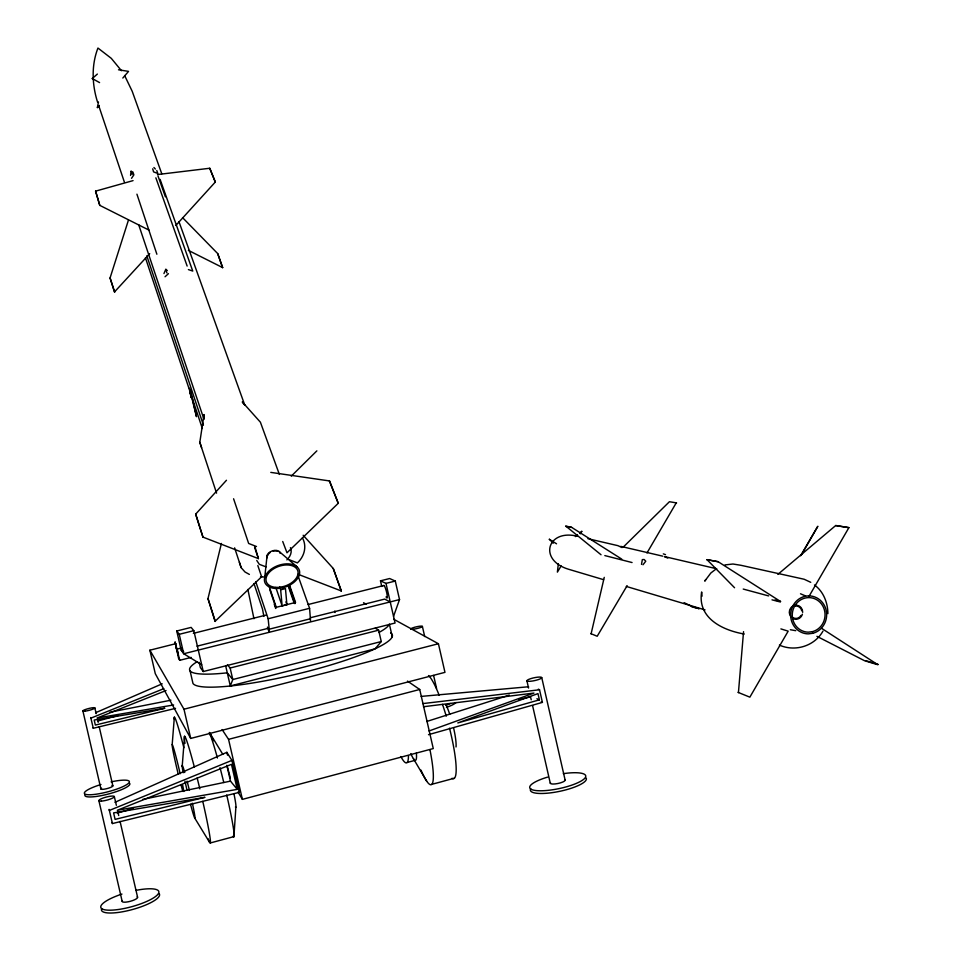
<?xml version="1.0" encoding="UTF-8"?>
<svg xmlns="http://www.w3.org/2000/svg" width="961" height="961" viewBox="0 0 961 961"><rect width="100%" height="100%" fill="white"/><g stroke="black" fill="none" stroke-linecap="round" stroke-linejoin="round"><path stroke-width="1.44" d="M216.573 493.137L199.816 442.3L204.02 414.551L203.78 418.6M235.877 807.12L233.931 836.611L210.459 842.917M130.564 175.431L131.08 171.034L132.162 174.434M182.194 766.397L184.548 736.306M178.205 774.013A25.43 1.009 76.6 0 1 172.187 744.559L174.349 717.122M738.432 692.605L743.55 631.641M264.731 577.489L267.098 555.434M558.341 563.651L557.392 572.131L561.14 565.933M641.504 564.383L642.332 559.626L644.134 559.494L645.756 561.212L643.005 564.768M97.373 107.572L98.466 101.998M591.099 633.816L604.253 577.369M257.824 565.548L261.608 576.768L215.036 621.347L207.984 598.571L221.414 543.445M149.712 253.644L114.443 292.012L110.071 277.945L128.414 220.201M393.542 616.361L399.524 599.58L395.283 581.057L389.637 578.534L380.472 580.84L381.769 586.462M163.959 273.549L165.857 269.14L166.89 272.912M375.258 628.134L378.646 630.164L381.253 641.54L375.126 648.831L230.304 685.962L232.79 679.535L230.147 668.015L227.421 664.796M577.897 536.358C547.326 528.454 537.932 559.891 568.347 569.188L603.58 579.675M821.667 628.386L877.886 664.748L864.6 660.748L816.898 636.326M738.072 692.376L749.856 697.157L788.176 631.161L780.897 628.902M808.766 596.769L848.899 527.649L835.698 525.535L777.869 574.378M801.582 554.629L817.835 526.256L800.609 555.734M718.167 561.729L707.008 559.662L718.167 561.729L780.512 601.478M684.16 602.691L692.112 606.583M590.823 633.635L597.201 636.254L627.137 585.657M646.981 552.971L676.328 502.723M601.033 554.761L565.777 526.075L571.615 527.349L621.743 559.11M604.829 555.578L632.062 562.545M580.324 533.835L581.801 531.361M571.615 527.349L565.609 526.364M705.758 579.579L704.737 581.129L710.864 572.984L716.317 568.816M131.537 178.314L133.867 174.866L132.894 171.983L131.189 171.551M822.964 631.113C814.556 646.176 794.999 652.099 779.407 645.095M286.883 559.891C290.054 556.803 292.552 551.998 290.426 547.65M97.397 107.596L99.283 105.41M122.816 78.045L128.546 71.378L118.515 69.781M133.062 180.62L95.583 191.143L99.788 205.366L149.051 230.147M99.788 205.366L95.583 191.143M175.839 225.463L215.3 182.049L209.75 168.259L157.484 174.554M255.013 546.977L258.413 558.617L202.939 537.103L195.672 514.135L226.472 480.26M156.871 254.233L136.93 194.17M217.703 253.596L222.616 267.59L217.703 253.596L182.554 217.63M195.672 514.135L202.939 537.103M291.255 476.163L316.866 450.865M622.98 547.362L669.433 501.714L676.604 502.915M270.798 472.392L329.611 480.956L338.248 503.3L286.991 552.791L282.726 541.499M333.275 568.492L341.275 590.943L333.275 568.492L303.171 535.253M165.052 276.768L168.415 273.669M92.292 78.526L97.361 74.057M575.351 536.586L577.489 534.845M579.627 533.091L581.765 531.337M114.96 802.303L226.856 752.319L231.937 760.379L239.301 792.357L112.413 823.553L112.149 822.484M95.583 712.738L162.205 683.812M231.937 760.379L109.386 810.423L109.134 809.39L112.413 823.553M163.742 688.677L90.935 718.131L90.766 717.519L93.277 728.27L175.539 708.365M166.049 690.539L97.049 718.035L173.629 704.966M429.026 730.973L533.968 693.073L423.477 706.731M426.72 721.495L509.33 695.139M428.498 734.684L542.412 702.395L539.529 689.77L538.34 689.145M117.17 813.114L133.038 808.633M539.397 699.848L457.808 722.936L537.968 693.602L539.397 699.848L536.923 698.719M98.094 720.918L118.155 715.501M431.753 784.32L454.361 778.23M238.028 792.044L242.388 799.372L433.267 748.571L419.729 689.481L407.488 681.097M407.2 762.457L414.311 760.559M222.099 729.555L228.562 739.345L419.729 689.481M175.959 643.63L149.88 650.201L155.286 673.673L190.71 738.432L444.967 672.352L438.42 643.738L393.758 619.268M149.88 650.201L183.983 709.218L438.42 643.738M230.147 668.015L378.646 630.164M381.253 641.54L232.79 679.535L227.276 672.82A102.695 15.136 -13.4 0 1 197.209 661.685M269.2 629.203L310.379 618.764M179.767 660.303L175.046 641.852L178.65 658.657L179.767 660.303L191.179 657.42M282.138 605.898L286.895 604.697L285.465 588.6L280.66 589.802L282.138 605.898L275.819 587.447M193.353 633.359L266.173 615.064M308.157 604.517L383.98 585.465M269.428 631.497L268.155 618.764L309.586 608.301L298.054 575.819M177.172 649.071L178.205 654.717L176.079 647.486L177.172 649.071L181.401 648.002M380.472 580.84L385.986 583.387L395.067 623.028L203.251 671.535L193.81 630.656L191.119 627.401L176.752 631.005L181.173 650.165L183.719 653.756L399.524 599.58M176.752 631.005L179.239 634.308L193.81 630.656M385.986 583.387L395.283 581.057M196.981 646.176L268.263 628.302M310.463 617.719L384.664 599.099L390.238 601.934M518.892 699.668L530.52 696.821L531.229 699.764M142.745 799.42L230.484 781.125L237.247 789.377L117.302 810.279L231.481 764.331L237.247 789.377M109.95 712.197L170.902 700.197M422.852 703.596L539.529 689.77M724.942 564.924L732.955 564.011L740.895 565.284L804.129 579.243L810.748 582.318M421.17 696.401L528.61 686.755M260.491 576.9L265.861 577.008M848.899 527.649L835.698 525.535M795.744 630.68L790.35 629.731M663.318 553.872L665.517 554.641M587.94 538.701L617.875 545.656L622.043 547.554M620.782 546.377L662.694 556.155M716.762 568.78L664.387 556.551L667.751 558.089M800.501 593.778L805.558 595.94M266.089 566.906L259.29 564.299L256.743 560.443M743.225 589.057L768.596 595.916M775.071 599.976L780.56 601.394L780.236 601.958L772.007 599.844M626.296 586.438L705.026 609.887M693.542 607.004L699.236 608.709L691.944 606.884M866.149 660.772L878.102 664.375M744.282 634.032C722.576 630.32 697.266 618.115 701.638 591.952L702.047 596.192M188.392 269.585L192.753 271.062L160.091 179.371M207.984 598.571L215.348 621.455M298.018 574.258L341.275 590.943M256.491 546.521L248.647 543.458L233.583 498.771M289.886 559.963L297.381 562.894C304.349 556.599 307.136 546.353 302.451 537.908M152.679 168.836L153.604 171.899L157.784 173.436L156.787 170.565M338.248 503.3L329.299 480.824M110.071 277.945L114.719 292.144M165.785 269.693L167.31 270.449M188.368 250.377L222.616 267.59M215.3 182.049L209.75 168.259M363.534 602.727L366.165 604.157M541.223 701.734L542.412 702.395M92.268 78.55L99.584 82.598M249.379 574.414L245.007 571.999L241.139 567.639L239.385 562.317M181.173 650.165L183.695 651.714M201.654 664.712L183.719 653.756L179.239 634.308M549.344 539.265L556.539 543.806M814.484 584.973C823.469 591.508 827.817 602.775 827.889 613.647M279.062 551.398L296.829 566.654M549.332 539.289L553.284 543.181M707.008 559.662L734.564 587.748M153.928 167.49L155.358 169.028M203.251 671.535L200.381 667.631L199.155 662.297M121.47 70.73L111.284 58.345L97.95 48.05C91.259 65.276 92.004 84.844 97.614 102.262M209.678 732.835L222.796 754.313M194.651 817.919L209.702 842.545M124.642 75.559L132.21 91.295L161.772 173.749M413.41 758.649L426.648 781.089M279.375 474.422L260.407 422.215L242.268 401.914L244.743 405.049L178.974 221.691M157.976 175.935L165.4 196.789M155.862 177.821L187.143 266.077M289.633 585.465L295.556 602.439L276.275 607.304L269.032 586.006M288.817 584.648L295.231 603.04M288.492 585.249L294.907 603.64M288.18 585.91L294.102 602.883M285.922 601.862L286.895 604.697M279.687 586.967L280.66 589.802M269.705 589.369L275.975 607.82M274.245 604.217L275.687 608.481M254.605 547.374L258.413 558.617M98.803 105.914L124.341 182.001M138.636 224.598L204.02 419.44M146.817 255.83L203.432 425.194M255.782 581.753L268.155 618.764M145.447 257.824L202.327 428.498M253.98 583.519L262.509 609.118L263.879 616.385M267.434 627.101L268.78 631.113M199.816 442.3L201.594 447.694M234.628 547.878L241.139 567.639M93.109 727.633L93.277 728.27M190.494 390.106L196.488 416.69L191.563 396.773M189.449 388.244L190.855 393.926M94.851 707.909L96.184 713.675M97.517 719.453L98.19 722.336M99.187 726.672L112.857 785.834M114.323 796.549L116.353 805.306M117.698 811.144L118.708 815.529M120.053 821.367L137.591 897.262M82.898 710.96L100.917 788.969M98.875 800.621L122.191 901.442M225.655 665.793L230.304 685.962M228.562 739.345L242.388 799.372M226.856 752.319L227.505 755.154M226.832 765.292L230.484 781.125M190.05 670.718L192.969 683.415A102.695 15.808 -13.4 0 0 306.895 671.571A102.695 15.808 -13.4 0 0 390.586 632.951M183.983 709.218L190.71 738.432M541.752 677.637A7.592 1.454 -12.2 0 1 530.688 681.241A7.592 1.454 -12.2 0 1 530.532 678.706A7.592 1.454 -12.2 0 1 541.752 677.637L565.14 780.14M526.892 680.748L528.562 688.064M532.574 705.614L550.269 783.167M422.396 626.452L424.702 636.542M433.603 675.463L436.57 688.436M392.268 636.771L389.373 624.109A102.695 15.136 -13.4 0 1 378.97 632.458M247.878 589.465L253.956 618.728M309.586 608.301L310.559 621.058M267.314 557.692A6.823 4.288 -19.6 0 1 272.287 550.881A6.823 4.288 -19.6 0 1 280.144 553.368M267.843 555.386A6.03 3.796 -19.6 0 1 270.329 552.371M273.2 551.134A6.03 3.796 -19.6 0 1 277.417 551.254M383.727 585.537A6.499 1.033 75.9 0 1 386.802 593.141A6.499 1.033 75.9 0 1 386.058 596.877M334.776 611.04A6.583 0.877 76.1 0 1 335.017 612.517M428.486 675.547A53.816 8.961 75.1 0 1 439.189 695.32M442.492 704.353A53.816 8.961 75.1 0 1 446.24 716.185M449.52 728.186A53.816 8.961 75.1 0 1 452.042 778.278M416.353 753.052A26.56 4.012 75.3 0 1 410.815 753.628M429.951 749.688A53.912 8.385 75.2 0 1 421.002 770.121M446.06 704.869A26.476 4.517 75.1 0 1 449.724 714.239M453.664 728.27A26.476 4.517 75.1 0 1 456.031 746.949M408.449 755.814A50.681 7.46 75.4 0 1 400.857 756.547M192.356 803.216A27.076 1.129 76.5 0 1 194.903 818.183A27.076 1.129 76.5 0 1 190.518 804.273M186.999 790.074A27.076 1.129 76.5 0 1 184.98 781.245M183.203 772.74A27.076 1.129 76.5 0 1 184.74 772.5M187.083 781.137A27.076 1.129 76.5 0 1 189.353 790.194M202.771 801.354A54.969 2.547 76.5 0 1 208.189 838.857M185.005 743.394A54.969 2.547 76.5 0 1 194.338 766.998M197.149 777.954A54.969 2.547 76.5 0 1 199.84 788.873M182.902 791.408A25.43 1.009 76.6 0 1 181.04 785.029M172.187 744.559A25.43 1.009 76.6 0 1 180.163 773.725M182.638 785.017A25.43 1.009 76.6 0 1 183.827 791.468M210.363 735.513A25.346 1.49 76.4 0 1 211.048 735.213M211.925 737.339A25.346 1.49 76.4 0 1 213.09 740.859M209.306 732.414A54.861 3.171 76.3 0 1 217.45 758.013M220.033 767.671A54.861 3.171 76.3 0 1 223.781 782.542M226.724 794.999A54.861 3.171 76.3 0 1 233.03 836.262M159.178 893.67A30.067 7.496 -15.3 0 1 131.044 909.899A30.067 7.496 -15.3 0 1 101.662 908.674M136.054 890.354A30.079 7.46 -15.3 0 1 154.24 897.43A30.079 7.46 -15.3 0 1 106.443 910.043A30.079 7.46 -15.3 0 1 121.951 894.066M111.908 785.473A6.174 1.189 -14.7 0 1 110.947 787.275A6.174 1.189 -14.7 0 1 103.271 789.293A6.174 1.189 -14.7 0 1 101.578 788.176M111.08 781.87A23.244 4.457 -14.7 0 1 125.927 785.101A23.244 4.457 -14.7 0 1 88.772 794.759A23.244 4.457 -14.7 0 1 100.977 784.5M129.627 783.323A23.244 4.493 -14.7 0 1 107.524 794.23A23.244 4.493 -14.7 0 1 85.061 794.627M137.195 896.829A7.976 1.982 -15.3 0 1 130.36 901.286A7.976 1.982 -15.3 0 1 122.335 900.877M450.373 703.524A22.463 4.337 -12.8 0 1 445.976 705.242M410.767 628.926A5.97 0.913 -12.8 0 1 419.332 626.26A5.97 0.913 -12.8 0 1 420.065 627.677A5.97 0.913 -12.8 0 1 410.876 629.143M456.019 702.479A22.463 4.361 -12.8 0 1 446.469 707.38M563.338 773.653A28.602 6.979 -11.9 0 1 581.861 780.596A28.602 6.979 -11.9 0 1 536.346 790.591A28.602 6.979 -11.9 0 1 547.698 777.089M586.174 778.05A28.602 7.015 -11.9 0 1 557.764 791.72A28.602 7.015 -11.9 0 1 530.736 788.729M227.337 766.77A26.992 1.682 76.3 0 1 230.316 777.954M233.943 793.738A26.992 1.682 76.3 0 1 235.433 807.048M174.253 719.092A51.618 2.258 76.5 0 1 183.887 747.766M564.84 779.707A7.592 1.85 -11.9 0 1 557.848 783.515A7.592 1.85 -11.9 0 1 550.497 782.626M794.447 605.37A7.051 6.691 -84.4 0 1 802.687 612.349M802.411 614.163A7.051 6.691 -84.4 0 1 797.546 619.064L795.816 619.268A7.051 6.691 -84.4 0 1 792.489 618.259M791.131 617.118A7.051 6.691 -84.4 0 1 792.813 606.043M794.627 606.163A6.234 5.91 -84.4 0 1 801.75 610.715M801.042 615.424A6.234 5.91 -84.4 0 1 792.897 617.563M189.701 390.887L191.287 397.662L189.701 390.887M204.729 797.366L115.104 819.385L113.602 812.886L204.729 797.366M164.655 708.293L95.355 725.062L94.19 720.041L164.655 708.293M283.002 586.654L278.846 587.339A16.649 10.319 -19.7 0 1 269.116 572.528A16.649 10.319 -19.7 0 1 296.156 568.107A16.649 10.319 -19.7 0 1 283.002 586.654M283.099 587.676L278.534 588.42A18.295 11.34 -19.7 0 1 267.843 572.155A18.295 11.34 -19.7 0 1 297.538 567.302A18.295 11.34 -19.7 0 1 283.099 587.676M812.477 631.653L808.225 632.17A17.298 16.385 -84.5 0 1 793.99 607.328A17.298 16.385 -84.5 0 1 821.499 604.001A17.298 16.385 -84.5 0 1 812.477 631.653M812.85 633.299L808.177 633.876A18.992 17.995 -84.5 0 1 792.549 606.583A18.992 17.995 -84.5 0 1 822.76 602.919A18.992 17.995 -84.5 0 1 812.85 633.299M84.82 711.164A6.174 0.937 -14.3 0 0 94.719 708.197A6.174 0.937 -14.3 0 0 87.079 708.954A6.174 0.937 -14.3 0 0 84.82 711.164M101.434 801.102A7.988 1.574 -14.8 0 0 114.167 797.017A7.988 1.574 -14.8 0 0 104.208 797.654A7.988 1.574 -14.8 0 0 101.434 801.102"/></g></svg>
